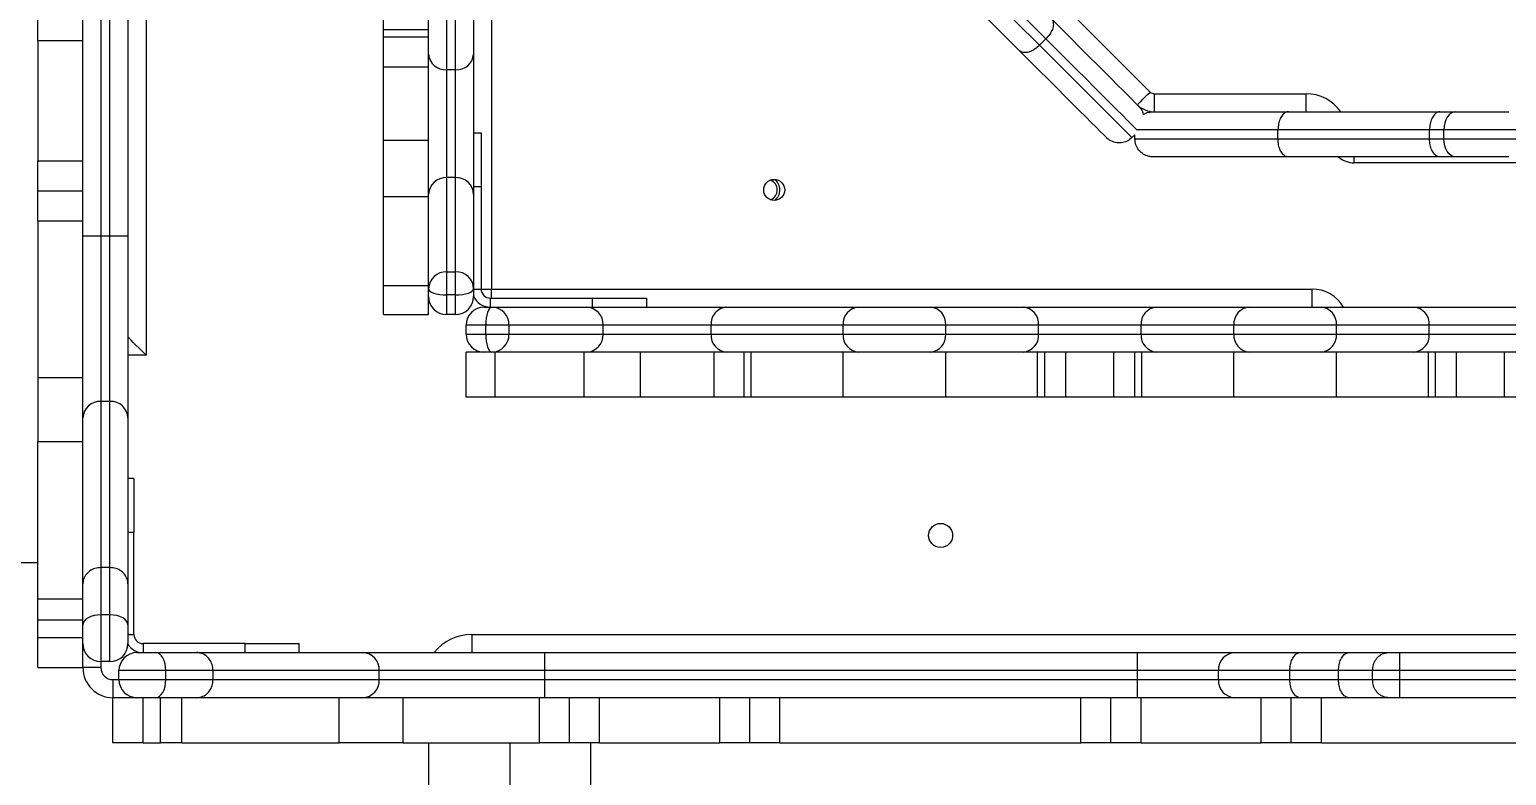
# Model space of a CAD drawing. Header units: millimetres. Extents: x -8760 to 8364, y -7998 to 7451.
# Drawn here: x 3421.6 to 3913, y -2899.4 to -2651.2 of the extents above; entities that cross this region are included whole.
import ezdxf

# ---------------------------------------------------------------- set-up
doc = ezdxf.new("R2010")
doc.units = ezdxf.units.MM
for name, color, linetype in [('DIKOM_ОБЪЕКТ', 7, 'Continuous'), ('DIKOM_РАЗМЕР_ЗОНА', 7, 'Continuous'), ('DIKOM_РАЗМЕР_ОБЪЕКТА', 7, 'Continuous')]:
    doc.layers.add(name, color=color, linetype=linetype)
doc.styles.add('style1', font='arial.ttf', dxfattribs={"width": 0.8})
doc.dimstyles.new('1-50', dxfattribs={"dimtxt": 300, "dimasz": 200, "dimexe": 100, "dimexo": 0, "dimgap": 100, "dimtad": 1, "dimtxsty": 'style1', "dimcen": 200, "dimclrd": 7, "dimclre": 7, "dimclrt": 7, "dimadec": 1, "dimazin": 2, "dimtfac": 1, "dimtmove": 0, "dimatfit": 2, "dimfxl": 0, "dimlwd": 25, "dimlwe": 18, "dimarcsym": 0})

# ---------------------------------------------------------------- blocks, each defined once
blk = doc.blocks.new('*D21')
at = {"layer": 'Defpoints', "color": 0, "transparency": 16777216}
for p in [(-7755.65, -10.55), (8364.4, -2410.44), (8364.4, -7897.56)]:
    blk.add_point(p, dxfattribs=at)
at = {"layer": 'DIKOM_РАЗМЕР_ЗОНА', "color": 7, "lineweight": 18, "transparency": 16777216}
for p, q in [((-7755.65, -10.55), (-7755.65, -7997.56)), ((8364.4, -2410.44), (8364.4, -7997.56))]:
    blk.add_line(p, q, dxfattribs=at)
at = {"layer": 'DIKOM_РАЗМЕР_ЗОНА', "color": 7, "lineweight": 25, "transparency": 16777216}
blk.add_line((-7555.65, -7897.56), (8164.4, -7897.56), dxfattribs=at)
at = {"layer": 'DIKOM_РАЗМЕР_ЗОНА', "color": 7, "transparency": 16777216}
for points in [[(-7555.65, -7864.23), (-7555.65, -7930.9), (-7755.65, -7897.56)], [(8164.4, -7864.23), (8164.4, -7930.9), (8364.4, -7897.56)]]:
    blk.add_solid(points, dxfattribs=at)
at = {"layer": 'DIKOM_РАЗМЕР_ЗОНА', "color": 7, "transparency": 16777216, "insert": (1040.74, -7644.39), "char_height": 300, "attachment_point": 5, "style": 'style1'}
blk.add_mtext('16100', dxfattribs=at)
blk = doc.blocks.new('*D19')
at = {"layer": 'Defpoints', "color": 0, "transparency": 16777216}
for p in [(-5756.7, -306.55), (6365.48, -2710.55), (6365.48, -7111.41)]:
    blk.add_point(p, dxfattribs=at)
at = {"layer": 'DIKOM_РАЗМЕР_ОБЪЕКТА', "color": 7, "lineweight": 18, "transparency": 16777216}
for p, q in [((-5756.7, -306.55), (-5756.7, -7211.41)), ((6365.48, -2710.55), (6365.48, -7211.41))]:
    blk.add_line(p, q, dxfattribs=at)
at = {"layer": 'DIKOM_РАЗМЕР_ОБЪЕКТА', "color": 7, "lineweight": 25, "transparency": 16777216}
blk.add_line((-5556.7, -7111.41), (6165.48, -7111.41), dxfattribs=at)
at = {"layer": 'DIKOM_РАЗМЕР_ОБЪЕКТА', "color": 7, "transparency": 16777216}
for points in [[(-5556.7, -7078.08), (-5556.7, -7144.75), (-5756.7, -7111.41)], [(6165.48, -7078.08), (6165.48, -7144.75), (6365.48, -7111.41)]]:
    blk.add_solid(points, dxfattribs=at)
at = {"layer": 'DIKOM_РАЗМЕР_ОБЪЕКТА', "color": 7, "transparency": 16777216, "insert": (1047.24, -6858.24), "char_height": 300, "attachment_point": 5, "style": 'style1'}
blk.add_mtext('12100', dxfattribs=at)

msp = doc.modelspace()

# ---------------------------------------------------------------- linework, layer by layer
at = {"layer": 'DIKOM_ОБЪЕКТ', "color": 7, "linetype": 'Continuous', "lineweight": 15}
for p, q in [((3460.392, -2072.919), (3460.392, -2759.554)), ((3575.391, -2464.554), (3575.391, -2737.554)), ((3439.392, -2719.896), (3439.392, -2522.67)), ((3445.392, -2522.67), (3445.392, -2719.896)), ((3448.392, -2719.896), (3448.392, -2522.67)), ((3454.392, -2522.67), (3454.392, -2719.896)), ((3554.391, -2659.431), (3554.391, -2615.497)), ((3569.391, -2615.497), (3569.391, -2659.431)), ((3759.819, -2654.304), (3723.775, -2618.26)), ((3539.392, -2651.203), (3539.392, -2620.616)), ((3560.392, -2620.616), (3560.392, -2664.549)), ((3563.392, -2664.549), (3563.392, -2620.616)), ((3751.008, -2658.221), (3715.048, -2622.262)), ((3721.653, -2620.381), (3757.697, -2656.425)), ((3758.728, -2636.243), (3794.453, -2671.968)), ((3424.391, -2654.845), (3424.391, -2644.845)), ((3539.392, -2651.203), (3554.391, -2651.203)), ((3539.392, -2653.554), (3539.392, -2651.203)), ((3424.391, -2654.845), (3439.392, -2654.845)), ((3424.391, -2654.845), (3424.391, -2694.845)), ((3539.392, -2653.554), (3554.391, -2653.554)), ((3539.392, -2663.554), (3539.392, -2653.554)), ((3757.697, -2656.425), (3759.819, -2654.304)), ((3554.391, -2706.082), (3554.391, -2659.431)), ((3569.391, -2659.431), (3569.391, -2706.082)), ((3539.392, -2663.554), (3554.391, -2663.554)), ((3539.392, -2687.978), (3539.392, -2663.554)), ((3563.392, -2664.549), (3560.392, -2664.549)), ((3560.392, -2664.549), (3560.392, -2700.435)), ((3563.392, -2700.435), (3563.392, -2664.549)), ((3795.868, -2672.554), (3846.392, -2672.554)), ((3795.868, -2678.554), (3795.868, -2672.554)), ((3846.392, -2678.554), (3846.392, -2672.554)), ((3790.385, -2676.38), (3790.383, -2676.383)), ((3795.392, -2678.554), (3840.462, -2678.554)), ((3840.462, -2678.554), (3890.905, -2678.554)), ((3890.905, -2678.554), (3896.095, -2678.554)), ((3896.095, -2678.554), (3913.832, -2678.554)), ((3569.391, -2685.554), (3571.891, -2685.554)), ((3571.891, -2685.554), (3571.891, -2703.554)), ((3788.426, -2687.154), (3789.392, -2686.189)), ((3789.392, -2687.554), (3789.392, -2686.189)), ((3789.392, -2687.554), (3837.011, -2687.554)), ((3837.011, -2684.554), (3790.18, -2684.554)), ((3887.414, -2684.554), (3837.011, -2684.554)), ((3837.011, -2687.554), (3837.011, -2684.554)), ((3837.011, -2687.554), (3887.414, -2687.554)), ((3887.414, -2687.554), (3887.414, -2684.554)), ((3892.192, -2684.554), (3887.414, -2684.554)), ((3887.414, -2687.554), (3892.192, -2687.554)), ((3917.531, -2684.554), (3892.192, -2684.554)), ((3892.192, -2687.554), (3892.192, -2684.554)), ((3892.192, -2687.554), (3917.531, -2687.554)), ((3539.392, -2687.978), (3554.391, -2687.978)), ((3539.392, -2706.802), (3539.392, -2687.978)), ((3424.391, -2694.845), (3439.392, -2694.845)), ((3424.391, -2704.845), (3424.391, -2694.845)), ((3840.462, -2693.554), (3795.392, -2693.554)), ((3890.905, -2693.554), (3840.462, -2693.554)), ((3862.392, -2695.554), (3862.392, -2693.554)), ((3946.392, -2695.554), (3862.392, -2695.554)), ((3896.095, -2693.554), (3890.905, -2693.554)), ((3913.832, -2693.554), (3896.095, -2693.554)), ((3560.392, -2700.435), (3560.392, -2731.795)), ((3563.392, -2700.435), (3560.392, -2700.435)), ((3563.392, -2731.795), (3563.392, -2700.435)), ((3424.391, -2704.845), (3439.392, -2704.845)), ((3424.391, -2714.845), (3424.391, -2704.845)), ((3539.392, -2706.802), (3554.391, -2706.802)), ((3539.392, -2736.348), (3539.392, -2706.802)), ((3554.391, -2737.442), (3554.391, -2706.082)), ((3571.891, -2703.554), (3569.391, -2703.554)), ((3569.391, -2706.082), (3569.391, -2737.442)), ((3571.891, -2703.554), (3571.891, -2737.554)), ((3424.391, -2714.845), (3439.392, -2714.845)), ((3424.391, -2714.845), (3424.391, -2767.029)), ((3445.392, -2719.896), (3439.392, -2719.896)), ((3439.392, -2780.444), (3439.392, -2719.896)), ((3445.392, -2719.896), (3445.392, -2774.939)), ((3448.392, -2719.896), (3445.392, -2719.896)), ((3448.392, -2774.939), (3448.392, -2719.896)), ((3454.392, -2719.896), (3448.392, -2719.896)), ((3454.392, -2719.896), (3454.392, -2780.444)), ((3560.392, -2731.795), (3560.392, -2739.524)), ((3560.392, -2731.795), (3563.392, -2731.795)), ((3563.392, -2739.524), (3563.392, -2731.795)), ((3539.392, -2736.348), (3554.391, -2736.348)), ((3539.392, -2746.054), (3539.392, -2736.348)), ((3554.391, -2740.054), (3554.391, -2737.442)), ((3554.391, -2746.054), (3554.391, -2740.054)), ((3563.392, -2739.524), (3560.392, -2739.524)), ((3560.392, -2739.524), (3560.392, -2746.054)), ((3563.392, -2746.054), (3563.392, -2739.524)), ((3569.391, -2737.442), (3569.391, -2740.054)), ((3569.391, -2737.554), (3571.891, -2737.554)), ((3571.891, -2737.554), (3575.391, -2737.554)), ((3574.892, -2740.554), (3574.892, -2743.554)), ((3574.892, -2740.554), (3608.892, -2740.554)), ((3575.391, -2737.554), (3848.392, -2737.554)), ((3575.391, -2740.554), (3575.391, -2737.554)), ((3608.892, -2740.554), (3626.892, -2740.554)), ((3608.892, -2743.554), (3608.892, -2740.554)), ((3626.892, -2740.554), (3626.892, -2743.554)), ((3848.392, -2743.554), (3848.392, -2737.554)), ((3539.392, -2746.054), (3554.391, -2746.054)), ((3563.392, -2746.054), (3560.392, -2746.054)), ((3572.892, -2743.554), (3575.503, -2743.554)), ((3575.503, -2743.554), (3606.864, -2743.554)), ((3606.864, -2743.554), (3653.515, -2743.554)), ((3653.515, -2743.554), (3697.448, -2743.554)), ((3697.448, -2743.554), (3721.335, -2743.554)), ((3721.335, -2743.554), (3752.211, -2743.554)), ((3752.211, -2743.554), (3796.572, -2743.554)), ((3796.572, -2743.554), (3827.448, -2743.554)), ((3827.448, -2743.554), (3851.335, -2743.554)), ((3851.335, -2743.554), (3882.211, -2743.554)), ((3882.211, -2743.554), (3926.572, -2743.554)), ((3573.422, -2749.554), (3566.892, -2749.554)), ((3566.892, -2752.554), (3566.892, -2749.554)), ((3581.151, -2749.554), (3573.422, -2749.554)), ((3573.422, -2752.554), (3573.422, -2749.554)), ((3581.151, -2749.554), (3581.151, -2752.554)), ((3612.511, -2749.554), (3581.151, -2749.554)), ((3612.511, -2752.554), (3612.511, -2749.554)), ((3648.397, -2749.554), (3612.511, -2749.554)), ((3692.33, -2749.554), (3648.397, -2749.554)), ((3648.397, -2752.554), (3648.397, -2749.554)), ((3726.453, -2749.554), (3692.33, -2749.554)), ((3692.33, -2752.554), (3692.33, -2749.554)), ((3726.453, -2752.554), (3726.453, -2749.554)), ((3757.33, -2749.554), (3726.453, -2749.554)), ((3757.33, -2752.554), (3757.33, -2749.554)), ((3791.453, -2749.554), (3757.33, -2749.554)), ((3822.33, -2749.554), (3791.453, -2749.554)), ((3791.453, -2752.554), (3791.453, -2749.554)), ((3856.453, -2749.554), (3822.33, -2749.554)), ((3822.33, -2752.554), (3822.33, -2749.554)), ((3856.453, -2752.554), (3856.453, -2749.554)), ((3887.33, -2749.554), (3856.453, -2749.554)), ((3887.33, -2752.554), (3887.33, -2749.554)), ((3921.453, -2749.554), (3887.33, -2749.554)), ((3566.892, -2752.554), (3573.422, -2752.554)), ((3573.422, -2752.554), (3581.151, -2752.554)), ((3581.151, -2752.554), (3612.511, -2752.554)), ((3612.511, -2752.554), (3648.397, -2752.554)), ((3648.397, -2752.554), (3692.33, -2752.554)), ((3692.33, -2752.554), (3726.453, -2752.554)), ((3726.453, -2752.554), (3757.33, -2752.554)), ((3757.33, -2752.554), (3791.453, -2752.554)), ((3791.453, -2752.554), (3822.33, -2752.554)), ((3822.33, -2752.554), (3856.453, -2752.554)), ((3856.453, -2752.554), (3887.33, -2752.554)), ((3887.33, -2752.554), (3921.453, -2752.554)), ((3460.392, -2759.554), (3454.392, -2759.554)), ((3566.892, -2773.554), (3566.892, -2758.554)), ((3572.892, -2758.554), (3566.892, -2758.554)), ((3575.503, -2758.554), (3572.892, -2758.554)), ((3606.864, -2758.554), (3575.503, -2758.554)), ((3576.598, -2773.554), (3576.598, -2758.554)), ((3606.144, -2773.554), (3606.144, -2758.554)), ((3653.515, -2758.554), (3606.864, -2758.554)), ((3624.967, -2773.554), (3624.967, -2758.554)), ((3649.392, -2773.554), (3649.392, -2758.554)), ((3697.448, -2758.554), (3653.515, -2758.554)), ((3659.392, -2773.554), (3659.392, -2758.554)), ((3661.742, -2773.554), (3661.742, -2758.554)), ((3692.33, -2773.554), (3692.33, -2758.554)), ((3721.335, -2758.554), (3697.448, -2758.554)), ((3752.211, -2758.554), (3721.335, -2758.554)), ((3726.453, -2773.554), (3726.453, -2758.554)), ((3796.572, -2758.554), (3752.211, -2758.554)), ((3757.041, -2773.554), (3757.041, -2758.554)), ((3759.391, -2773.554), (3759.391, -2758.554)), ((3766.391, -2773.554), (3766.391, -2758.554)), ((3782.392, -2773.554), (3782.392, -2758.554)), ((3789.392, -2773.554), (3789.392, -2758.554)), ((3791.742, -2773.554), (3791.742, -2758.554)), ((3827.448, -2758.554), (3796.572, -2758.554)), ((3822.33, -2773.554), (3822.33, -2758.554)), ((3851.335, -2758.554), (3827.448, -2758.554)), ((3882.211, -2758.554), (3851.335, -2758.554)), ((3856.453, -2773.554), (3856.453, -2758.554)), ((3926.572, -2758.554), (3882.211, -2758.554)), ((3887.041, -2773.554), (3887.041, -2758.554)), ((3889.392, -2773.554), (3889.392, -2758.554)), ((3896.391, -2773.554), (3896.391, -2758.554)), ((3912.392, -2773.554), (3912.392, -2758.554)), ((3424.391, -2767.029), (3439.392, -2767.029)), ((3424.391, -2767.029), (3424.391, -2788.242)), ((3445.392, -2774.939), (3445.392, -2830.246)), ((3448.392, -2774.939), (3445.392, -2774.939)), ((3448.392, -2830.246), (3448.392, -2774.939)), ((3576.598, -2773.554), (3566.892, -2773.554)), ((3606.144, -2773.554), (3576.598, -2773.554)), ((3624.967, -2773.554), (3606.144, -2773.554)), ((3649.392, -2773.554), (3624.967, -2773.554)), ((3659.392, -2773.554), (3649.392, -2773.554)), ((3661.742, -2773.554), (3659.392, -2773.554)), ((3692.33, -2773.554), (3661.742, -2773.554)), ((3726.453, -2773.554), (3692.33, -2773.554)), ((3757.041, -2773.554), (3726.453, -2773.554)), ((3759.391, -2773.554), (3757.041, -2773.554)), ((3766.391, -2773.554), (3759.391, -2773.554)), ((3782.392, -2773.554), (3766.391, -2773.554)), ((3789.392, -2773.554), (3782.392, -2773.554)), ((3791.742, -2773.554), (3789.392, -2773.554)), ((3822.33, -2773.554), (3791.742, -2773.554)), ((3856.453, -2773.554), (3822.33, -2773.554)), ((3887.041, -2773.554), (3856.453, -2773.554)), ((3889.392, -2773.554), (3887.041, -2773.554)), ((3896.391, -2773.554), (3889.392, -2773.554)), ((3912.392, -2773.554), (3896.391, -2773.554)), ((3919.392, -2773.554), (3912.392, -2773.554)), ((3439.392, -2835.685), (3439.392, -2780.444)), ((3454.392, -2780.444), (3454.392, -2835.685)), ((3424.391, -2788.242), (3439.392, -2788.242)), ((3424.391, -2840.625), (3424.391, -2788.242)), ((3456.391, -2800.554), (3454.392, -2800.554)), ((3456.391, -2800.554), (3456.391, -2818.554)), ((3456.391, -2818.554), (3454.392, -2818.554)), ((3456.391, -2852.554), (3456.391, -2818.554)), ((3418.892, -2828.554), (3424.391, -2828.554)), ((3445.392, -2830.246), (3445.392, -2845.973)), ((3448.392, -2830.246), (3445.392, -2830.246)), ((3448.392, -2845.973), (3448.392, -2830.246)), ((3439.392, -2849.322), (3439.392, -2835.685)), ((3454.392, -2835.685), (3454.392, -2849.322)), ((3424.391, -2840.625), (3439.392, -2840.625)), ((3424.391, -2847.696), (3424.391, -2840.625)), ((3424.391, -2847.696), (3439.392, -2847.696)), ((3424.391, -2853.554), (3424.391, -2847.696)), ((3439.392, -2855.554), (3439.392, -2849.322)), ((3445.392, -2845.973), (3445.392, -2861.554)), ((3448.392, -2845.973), (3445.392, -2845.973)), ((3448.392, -2861.554), (3448.392, -2845.973)), ((3454.392, -2849.322), (3454.392, -2855.554)), ((3424.391, -2853.554), (3439.392, -2853.554)), ((3424.391, -2863.554), (3424.391, -2853.554)), ((3454.392, -2852.554), (3456.391, -2852.554)), ((3568.757, -2852.554), (4240.027, -2852.554)), ((3568.757, -2852.554), (3568.757, -2858.554)), ((3439.392, -2863.554), (3439.392, -2855.554)), ((3457.391, -2858.554), (3463.624, -2858.554)), ((3459.392, -2855.554), (3459.392, -2858.554)), ((3493.392, -2855.554), (3459.392, -2855.554)), ((3463.624, -2858.554), (3477.261, -2858.554)), ((3477.261, -2858.554), (3532.502, -2858.554)), ((3493.392, -2858.554), (3493.392, -2855.554)), ((3493.392, -2855.554), (3511.392, -2855.554)), ((3511.392, -2858.554), (3511.392, -2855.554)), ((3532.502, -2858.554), (3593.05, -2858.554)), ((3593.05, -2864.554), (3593.05, -2858.554)), ((3593.05, -2858.554), (3790.276, -2858.554)), ((3790.276, -2864.554), (3790.276, -2858.554)), ((3790.276, -2858.554), (3822.565, -2858.554)), ((3822.565, -2858.554), (3844.397, -2858.554)), ((3844.397, -2858.554), (3860.67, -2858.554)), ((3860.67, -2858.554), (3873.795, -2858.554)), ((3873.795, -2858.554), (3877.522, -2858.554)), ((3877.522, -2858.554), (3931.261, -2858.554)), ((3424.391, -2863.554), (3439.392, -2863.554)), ((3445.392, -2863.554), (3439.392, -2863.554)), ((3448.392, -2861.554), (3445.392, -2861.554)), ((3445.392, -2861.554), (3445.392, -2863.554)), ((3466.973, -2864.554), (3451.392, -2864.554)), ((3451.392, -2867.554), (3451.392, -2864.554)), ((3466.973, -2867.554), (3466.973, -2864.554)), ((3482.699, -2864.554), (3466.973, -2864.554)), ((3482.699, -2867.554), (3482.699, -2864.554)), ((3538.006, -2864.554), (3482.699, -2864.554)), ((3538.006, -2867.554), (3538.006, -2864.554)), ((3593.05, -2864.554), (3538.006, -2864.554)), ((3593.05, -2867.554), (3593.05, -2864.554)), ((3790.276, -2864.554), (3593.05, -2864.554)), ((3817.183, -2864.554), (3790.276, -2864.554)), ((3790.276, -2867.554), (3790.276, -2864.554)), ((3840.964, -2864.554), (3817.183, -2864.554)), ((3817.183, -2867.554), (3817.183, -2864.554)), ((3857.133, -2864.554), (3840.964, -2864.554)), ((3840.964, -2867.554), (3840.964, -2864.554)), ((3868.476, -2864.554), (3857.133, -2864.554)), ((3857.133, -2867.554), (3857.133, -2864.554)), ((3868.476, -2867.554), (3868.476, -2864.554)), ((3877.558, -2864.554), (3868.476, -2864.554)), ((3877.558, -2867.554), (3877.558, -2864.554)), ((3931.225, -2864.554), (3877.558, -2864.554)), ((3449.391, -2867.554), (3449.391, -2873.554)), ((3449.391, -2867.554), (3451.392, -2867.554)), ((3451.392, -2867.554), (3466.973, -2867.554)), ((3466.973, -2867.554), (3482.699, -2867.554)), ((3482.699, -2867.554), (3538.006, -2867.554)), ((3538.006, -2867.554), (3593.05, -2867.554)), ((3593.05, -2873.554), (3593.05, -2867.554)), ((3593.05, -2867.554), (3790.276, -2867.554)), ((3790.276, -2867.554), (3817.183, -2867.554)), ((3790.276, -2873.554), (3790.276, -2867.554)), ((3817.183, -2867.554), (3840.964, -2867.554)), ((3840.964, -2867.554), (3857.133, -2867.554)), ((3857.133, -2867.554), (3868.476, -2867.554)), ((3868.476, -2867.554), (3877.558, -2867.554)), ((3877.558, -2867.554), (3931.225, -2867.554)), ((3449.391, -2888.554), (3449.391, -2873.554)), ((3457.391, -2873.554), (3449.391, -2873.554)), ((3463.624, -2873.554), (3457.391, -2873.554)), ((3459.392, -2888.554), (3459.392, -2873.554)), ((3477.261, -2873.554), (3463.624, -2873.554)), ((3465.25, -2888.554), (3465.25, -2873.554)), ((3472.321, -2888.554), (3472.321, -2873.554)), ((3532.502, -2873.554), (3477.261, -2873.554)), ((3524.704, -2888.554), (3524.704, -2873.554)), ((3593.05, -2873.554), (3532.502, -2873.554)), ((3545.917, -2888.554), (3545.917, -2873.554)), ((3591.263, -2888.554), (3591.263, -2873.554)), ((3790.276, -2873.554), (3593.05, -2873.554)), ((3601.263, -2888.554), (3601.263, -2873.554)), ((3611.263, -2888.554), (3611.263, -2873.554)), ((3651.263, -2888.554), (3651.263, -2873.554)), ((3661.264, -2888.554), (3661.264, -2873.554)), ((3671.263, -2888.554), (3671.263, -2873.554)), ((3771.439, -2888.554), (3771.439, -2873.554)), ((3781.439, -2888.554), (3781.439, -2873.554)), ((3822.565, -2873.554), (3790.276, -2873.554)), ((3791.439, -2888.554), (3791.439, -2873.554)), ((3844.397, -2873.554), (3822.565, -2873.554)), ((3831.439, -2888.554), (3831.439, -2873.554)), ((3841.439, -2888.554), (3841.439, -2873.554)), ((3860.67, -2873.554), (3844.397, -2873.554)), ((3851.439, -2888.554), (3851.439, -2873.554)), ((3873.795, -2873.554), (3860.67, -2873.554)), ((3877.522, -2873.554), (3873.795, -2873.554)), ((3931.261, -2873.554), (3877.522, -2873.554)), ((3459.392, -2888.554), (3449.391, -2888.554)), ((3459.392, -2888.554), (3465.25, -2888.554)), ((3472.321, -2888.554), (3465.25, -2888.554)), ((3472.321, -2888.554), (3524.704, -2888.554)), ((3545.917, -2888.554), (3524.704, -2888.554)), ((3545.917, -2888.554), (3591.263, -2888.554)), ((3554.391, -2888.554), (3554.391, -2948.836)), ((3581.391, -2888.554), (3581.391, -2948.836)), ((3601.263, -2888.554), (3591.263, -2888.554)), ((3611.263, -2888.554), (3601.263, -2888.554)), ((3608.391, -3001.099), (3608.391, -2888.554)), ((3611.263, -2888.554), (3651.263, -2888.554)), ((3661.264, -2888.554), (3651.263, -2888.554)), ((3671.263, -2888.554), (3661.264, -2888.554)), ((3671.263, -2888.554), (3771.439, -2888.554)), ((3781.439, -2888.554), (3771.439, -2888.554)), ((3791.439, -2888.554), (3781.439, -2888.554)), ((3791.439, -2888.554), (3831.439, -2888.554)), ((3841.439, -2888.554), (3831.439, -2888.554)), ((3851.439, -2888.554), (3841.439, -2888.554)), ((3851.439, -2888.554), (3950.507, -2888.554))]:
    msp.add_line(p, q, dxfattribs=at)
at = {"layer": 'DIKOM_ОБЪЕКТ', "color": 7, "linetype": 'Continuous', "lineweight": 15, "flags": 128}
for points in [[(3761.614, -2647.614), (3764.981, -2650.981), (3768.195, -2654.195), (3771.244, -2657.244), (3774.117, -2660.117), (3776.804, -2662.804), (3779.294, -2665.294), (3781.578, -2667.578), (3783.648, -2669.649), (3785.497, -2671.497), (3787.116, -2673.116), (3788.501, -2674.501), (3789.646, -2675.647), (3790.547, -2676.548)], [(3779.941, -2687.154), (3779.039, -2686.253), (3777.895, -2685.108), (3776.51, -2683.723), (3774.89, -2682.103), (3773.042, -2680.255), (3770.971, -2678.185), (3768.687, -2675.901), (3766.197, -2673.41), (3763.51, -2670.724), (3760.637, -2667.851), (3757.588, -2664.801), (3754.374, -2661.588), (3751.008, -2658.221)], [(3757.697, -2656.425), (3761.289, -2660.017), (3764.716, -2663.444), (3767.966, -2666.694), (3771.027, -2669.755), (3773.887, -2672.615), (3776.535, -2675.263), (3778.962, -2677.69), (3781.158, -2679.886), (3783.115, -2681.844), (3784.827, -2683.555), (3786.286, -2685.014), (3787.487, -2686.216), (3788.426, -2687.154)], [(3790.145, -2684.63), (3789.609, -2684.094), (3788.407, -2682.893), (3786.948, -2681.434), (3785.237, -2679.723), (3783.28, -2677.765), (3781.083, -2675.569), (3778.656, -2673.142), (3776.008, -2670.494), (3773.148, -2667.634), (3770.088, -2664.573), (3766.838, -2661.323), (3763.41, -2657.896), (3759.819, -2654.304)], [(3790.211, -2676.211), (3790.292, -2676.129), (3790.534, -2675.888), (3790.926, -2675.496), (3791.453, -2674.968), (3792.096, -2674.325), (3792.83, -2673.592), (3793.626, -2672.796), (3794.453, -2671.968)], [(3896.095, -2678.554), (3895.333, -2678.669), (3894.601, -2679.011), (3893.927, -2679.565), (3893.335, -2680.312), (3892.85, -2681.221), (3892.489, -2682.258), (3892.267, -2683.384), (3892.192, -2684.554)], [(3896.095, -2693.554), (3895.333, -2693.439), (3894.601, -2693.097), (3893.927, -2692.543), (3893.335, -2691.797), (3892.85, -2690.888), (3892.489, -2689.85), (3892.267, -2688.725), (3892.192, -2687.554)], [(3554.391, -2737.442), (3554.507, -2737.848), (3554.848, -2738.239), (3555.403, -2738.599), (3556.149, -2738.914), (3557.058, -2739.173), (3558.096, -2739.366), (3559.221, -2739.484), (3560.392, -2739.524)], [(3563.392, -2739.524), (3564.562, -2739.484), (3565.688, -2739.366), (3566.725, -2739.173), (3567.634, -2738.914), (3568.38, -2738.599), (3568.935, -2738.239), (3569.276, -2737.848), (3569.391, -2737.442)], [(3575.503, -2743.554), (3575.098, -2743.669), (3574.707, -2744.011), (3574.347, -2744.565), (3574.031, -2745.312), (3573.773, -2746.221), (3573.58, -2747.258), (3573.462, -2748.384), (3573.422, -2749.554)], [(3460.392, -2759.554), (3459.221, -2758.384), (3458.096, -2757.258), (3457.058, -2756.221), (3456.149, -2755.312), (3455.403, -2754.565), (3454.848, -2754.011), (3454.507, -2753.669), (3454.392, -2753.554)], [(3573.422, -2752.554), (3573.462, -2753.725), (3573.58, -2754.85), (3573.773, -2755.888), (3574.031, -2756.797), (3574.347, -2757.543), (3574.707, -2758.097), (3575.098, -2758.439), (3575.503, -2758.554)], [(3445.392, -2845.973), (3444.221, -2846.037), (3443.095, -2846.228), (3442.058, -2846.537), (3441.149, -2846.954), (3440.403, -2847.461), (3439.849, -2848.04), (3439.507, -2848.668), (3439.392, -2849.322)], [(3454.392, -2849.322), (3454.276, -2848.668), (3453.935, -2848.04), (3453.38, -2847.461), (3452.634, -2846.954), (3451.725, -2846.537), (3450.688, -2846.228), (3449.562, -2846.037), (3448.392, -2845.973)], [(3466.973, -2864.554), (3466.909, -2863.384), (3466.718, -2862.258), (3466.408, -2861.221), (3465.992, -2860.312), (3465.484, -2859.565), (3464.905, -2859.011), (3464.277, -2858.669), (3463.624, -2858.554)], [(3463.624, -2873.554), (3464.277, -2873.439), (3464.905, -2873.097), (3465.484, -2872.543), (3465.992, -2871.797), (3466.408, -2870.888), (3466.718, -2869.85), (3466.909, -2868.725), (3466.973, -2867.554)]]:
    msp.add_lwpolyline(points, dxfattribs=at)
at = {"layer": 'DIKOM_ОБЪЕКТ', "color": 7, "linetype": 'Continuous', "lineweight": 15}
for centre, radius in [((3669.392, -2704.554), 3.5), ((3724.77, -2819.554), 4)]:
    msp.add_circle(centre, radius, dxfattribs=at)
for centre, radius, start, end in [((3559.983, -2658.951), 5.612, 184.89645, 274.17002), ((3563.8, -2658.953), 5.611, 265.82485, 355.11318), ((3795.868, -2670.554), 2, 225, 270), ((3846.392, -2686.554), 14, 34.8499, 90), ((3795.868, -2670.554), 8, 225, 270), ((3794.625, -2672.14), 6, 225, 239.94423), ((3862.392, -2687.554), 8, 228.59038, 270), ((3560.221, -2706.264), 5.832, 88.32014, 178.20945), ((3563.563, -2706.263), 5.831, 1.78126, 91.6846), ((3666.892, -2704.554), 3.5, 290.92483, 69.07517), ((3666.892, -2704.554), 4.4, 307.39256, 52.60744), ((3560.221, -2737.624), 5.832, 88.32007, 178.20945), ((3563.563, -2737.623), 5.831, 1.78126, 91.68467), ((3560.392, -2740.054), 6, 180, 270), ((3563.392, -2740.054), 6, 270, 0), ((3574.892, -2737.554), 6, 203.55646, 270), ((3574.892, -2737.554), 3, 180, 270), ((3848.392, -2749.554), 12, 30, 90), ((3572.892, -2749.554), 6, 90, 180), ((3575.322, -2749.383), 5.831, 358.31332, 88.21654), ((3606.682, -2749.383), 5.832, 358.32074, 88.21396), ((3653.994, -2749.146), 5.612, 94.89531, 184.17222), ((3697.927, -2749.146), 5.612, 94.89323, 184.1743), ((3720.856, -2749.146), 5.612, 355.82746, 85.11028), ((3751.733, -2749.146), 5.612, 355.82746, 85.11028), ((3797.051, -2749.146), 5.612, 94.89323, 184.1743), ((3827.927, -2749.146), 5.612, 94.89323, 184.1743), ((3850.856, -2749.146), 5.612, 355.8257, 85.10677), ((3881.733, -2749.146), 5.612, 355.8257, 85.10677), ((3572.892, -2752.554), 6, 180, 270), ((3575.322, -2752.726), 5.831, 271.78349, 1.68667), ((3606.682, -2752.725), 5.832, 271.78608, 1.67926), ((3653.994, -2752.962), 5.612, 175.82778, 265.10466), ((3697.927, -2752.963), 5.612, 175.8257, 265.10674), ((3720.856, -2752.962), 5.612, 274.88976, 4.17253), ((3751.733, -2752.962), 5.612, 274.88976, 4.17253), ((3797.051, -2752.963), 5.612, 175.8257, 265.10674), ((3827.927, -2752.963), 5.612, 175.8257, 265.10674), ((3850.856, -2752.963), 5.612, 274.89326, 4.1743), ((3881.733, -2752.963), 5.612, 274.89326, 4.1743), ((3445.154, -2780.702), 5.768, 87.63748, 177.42841), ((3448.629, -2780.703), 5.768, 2.57355, 92.36056), ((3459.392, -2852.554), 3, 180, 270), ((3568.757, -2868.554), 16, 90, 141.31781), ((3445.392, -2855.554), 6, 180, 270), ((3448.392, -2855.554), 6, 270, 0), ((3457.392, -2864.554), 6, 90, 180), ((3459.392, -2852.554), 6, 213.42315, 270), ((3532.243, -2864.317), 5.768, 357.64096, 87.42278), ((3822.892, -2864.261), 5.716, 93.27981, 182.94039), ((3449.392, -2863.554), 10, 180, 270), ((3449.392, -2863.554), 4, 180, 270), ((3457.392, -2867.554), 6, 180, 270), ((3532.243, -2867.792), 5.768, 272.57718, 2.35904), ((3822.892, -2867.847), 5.716, 177.0596, 266.72023)]:
    msp.add_arc(centre, radius, start, end, dxfattribs=at)
for points, knots in [([(3761.614, -2647.614), (3761.624, -2647.624), (3761.804, -2647.805), (3762.164, -2648.353), (3762.361, -2649.514), (3762.016, -2651.101), (3761.168, -2652.792), (3760.269, -2653.8), (3759.819, -2654.304)], [0, 0, 0, 0, 0.0076517, 0.1414351, 0.3561412, 0.5707696, 0.785396, 1, 1, 1, 1]), ([(3757.697, -2656.425), (3757.193, -2656.875), (3756.185, -2657.775), (3754.494, -2658.623), (3752.907, -2658.967), (3751.746, -2658.771), (3751.199, -2658.41), (3751.017, -2658.231), (3751.008, -2658.221)], [0, 0, 0, 0, 0.2146225, 0.4292086, 0.6438782, 0.8585638, 0.9923532, 1, 1, 1, 1]), ([(3790.547, -2676.548), (3790.556, -2676.556), (3790.872, -2676.877), (3791.542, -2677.763), (3792.12, -2678.807), (3792.158, -2679.491), (3792.159, -2679.504)], [0, 0, 0, 0, 0.0103987, 0.3969321, 0.9881181, 1, 1, 1, 1]), ([(3792.159, -2679.504), (3792.165, -2679.499), (3792.667, -2679.041), (3793.82, -2678.717), (3794.924, -2678.555), (3795.381, -2678.554), (3795.392, -2678.554)], [0, 0, 0, 0, 0.0069744, 0.5971945, 0.9908933, 1, 1, 1, 1]), ([(3840.462, -2678.554), (3840.445, -2678.554), (3840.19, -2678.557), (3839.55, -2678.69), (3838.596, -2679.369), (3837.72, -2680.734), (3837.126, -2682.53), (3837.05, -2683.88), (3837.011, -2684.554)], [0, 0, 0, 0, 0.009882, 0.1413337, 0.3560331, 0.5706995, 0.7853476, 1, 1, 1, 1]), ([(3890.905, -2678.554), (3890.877, -2678.555), (3890.619, -2678.558), (3889.972, -2678.698), (3889.017, -2679.369), (3888.132, -2680.734), (3887.53, -2682.53), (3887.453, -2683.879), (3887.414, -2684.554)], [0, 0, 0, 0, 0.0158781, 0.1413229, 0.356, 0.570667, 0.7853273, 1, 1, 1, 1]), ([(3788.426, -2687.154), (3787.904, -2687.583), (3786.859, -2688.441), (3784.866, -2688.981), (3782.831, -2688.876), (3781.154, -2688.181), (3780.268, -2687.48), (3779.949, -2687.163), (3779.941, -2687.154)], [0, 0, 0, 0, 0.2135397, 0.4270685, 0.6410008, 0.8557723, 0.9961965, 1, 1, 1, 1]), ([(3795.392, -2693.554), (3795.381, -2693.554), (3794.924, -2693.553), (3793.797, -2693.421), (3792.118, -2692.719), (3790.611, -2691.354), (3789.589, -2689.567), (3789.457, -2688.225), (3789.392, -2687.554)], [0, 0, 0, 0, 0.0033147, 0.1466151, 0.3614466, 0.5747775, 0.7873717, 1, 1, 1, 1]), ([(3840.462, -2693.554), (3840.445, -2693.554), (3840.19, -2693.552), (3839.55, -2693.418), (3838.596, -2692.739), (3837.72, -2691.374), (3837.126, -2689.578), (3837.05, -2688.229), (3837.011, -2687.554)], [0, 0, 0, 0, 0.009882, 0.1413339, 0.356033, 0.5706994, 0.7853476, 1, 1, 1, 1]), ([(3890.905, -2693.554), (3890.877, -2693.554), (3890.619, -2693.55), (3889.972, -2693.411), (3889.017, -2692.74), (3888.132, -2691.374), (3887.53, -2689.578), (3887.453, -2688.229), (3887.414, -2687.554)], [0, 0, 0, 0, 0.0158781, 0.141323, 0.3559999, 0.5706676, 0.7853272, 1, 1, 1, 1]), ([(3445.392, -2830.246), (3444.717, -2830.306), (3443.368, -2830.426), (3441.573, -2831.364), (3440.207, -2832.743), (3439.526, -2834.254), (3439.391, -2835.264), (3439.392, -2835.665), (3439.392, -2835.685)], [0, 0, 0, 0, 0.2145876, 0.4291941, 0.6438026, 0.8584749, 0.9930893, 1, 1, 1, 1]), ([(3454.392, -2835.685), (3454.391, -2835.665), (3454.389, -2835.264), (3454.26, -2834.254), (3453.576, -2832.743), (3452.21, -2831.364), (3450.415, -2830.426), (3449.066, -2830.306), (3448.392, -2830.246)], [0, 0, 0, 0, 0.006911, 0.1415217, 0.3561975, 0.5708433, 0.7854089, 1, 1, 1, 1]), ([(3482.699, -2864.554), (3482.64, -2863.88), (3482.52, -2862.531), (3481.582, -2860.735), (3480.203, -2859.37), (3478.692, -2858.687), (3477.682, -2858.556), (3477.281, -2858.554), (3477.261, -2858.554)], [0, 0, 0, 0, 0.2145804, 0.4291727, 0.6437837, 0.8584757, 0.993102, 1, 1, 1, 1]), ([(3840.964, -2864.554), (3841.002, -2863.88), (3841.078, -2862.531), (3841.669, -2860.735), (3842.54, -2859.37), (3843.494, -2858.687), (3844.13, -2858.556), (3844.384, -2858.554), (3844.397, -2858.554)], [0, 0, 0, 0, 0.2145999, 0.4291863, 0.6438144, 0.8585006, 0.9926497, 1, 1, 1, 1]), ([(3857.133, -2864.554), (3857.173, -2863.879), (3857.251, -2862.53), (3857.86, -2860.734), (3858.758, -2859.369), (3859.716, -2858.704), (3860.371, -2858.559), (3860.632, -2858.555), (3860.67, -2858.554)], [0, 0, 0, 0, 0.2146747, 0.4293368, 0.6440145, 0.8586971, 0.9790309, 1, 1, 1, 1]), ([(3868.476, -2864.554), (3868.534, -2863.881), (3868.65, -2862.534), (3869.555, -2860.741), (3870.892, -2859.376), (3872.379, -2858.684), (3873.382, -2858.555), (3873.785, -2858.554), (3873.795, -2858.554)], [0, 0, 0, 0, 0.2138918, 0.4277696, 0.6418584, 0.8563669, 0.9963706, 1, 1, 1, 1]), ([(3877.558, -2864.554), (3877.558, -2863.879), (3877.557, -2862.53), (3877.552, -2860.734), (3877.543, -2859.369), (3877.534, -2858.694), (3877.526, -2858.557), (3877.522, -2858.554), (3877.522, -2858.554)], [0, 0, 0, 0, 0.214675, 0.4293377, 0.6440246, 0.8586939, 0.9867627, 1, 1, 1, 1]), ([(3477.261, -2873.554), (3477.281, -2873.554), (3477.682, -2873.552), (3478.692, -2873.422), (3480.203, -2872.739), (3481.582, -2871.373), (3482.52, -2869.578), (3482.64, -2868.229), (3482.699, -2867.554)], [0, 0, 0, 0, 0.006898, 0.1415244, 0.3562164, 0.5708271, 0.7854195, 1, 1, 1, 1]), ([(3844.397, -2873.554), (3844.384, -2873.554), (3844.13, -2873.552), (3843.494, -2873.421), (3842.54, -2872.739), (3841.669, -2871.373), (3841.078, -2869.578), (3841.002, -2868.229), (3840.964, -2867.554)], [0, 0, 0, 0, 0.0073503, 0.1414994, 0.3561857, 0.5708136, 0.7854004, 1, 1, 1, 1]), ([(3860.67, -2873.554), (3860.632, -2873.553), (3860.371, -2873.549), (3859.716, -2873.404), (3858.758, -2872.74), (3857.86, -2871.374), (3857.251, -2869.578), (3857.173, -2868.229), (3857.133, -2867.554)], [0, 0, 0, 0, 0.0209691, 0.1413029, 0.3559857, 0.5706634, 0.7853253, 1, 1, 1, 1]), ([(3873.795, -2873.554), (3873.785, -2873.554), (3873.382, -2873.553), (3872.379, -2873.424), (3870.892, -2872.732), (3869.555, -2871.367), (3868.65, -2869.574), (3868.534, -2868.228), (3868.476, -2867.554)], [0, 0, 0, 0, 0.0036294, 0.1436331, 0.3581418, 0.5722306, 0.7861085, 1, 1, 1, 1]), ([(3877.522, -2873.554), (3877.522, -2873.554), (3877.526, -2873.551), (3877.534, -2873.414), (3877.543, -2872.739), (3877.552, -2871.374), (3877.557, -2869.578), (3877.558, -2868.229), (3877.558, -2867.554)], [0, 0, 0, 0, 0.0132373, 0.1413062, 0.3559754, 0.5706626, 0.785325, 1, 1, 1, 1])]:
    msp.add_open_spline(points, degree=3, knots=knots, dxfattribs=at)

# ---------------------------------------------------------------- dimensions: what is measured, and where the dimension line sits
at = {"layer": 'DIKOM_РАЗМЕР_ЗОНА'}
dim = msp.add_linear_dim(base=(8364.404, -7897.564), p1=(-7755.645, -10.554), p2=(8364.404, -2410.44), text='16100', dimstyle='1-50', dxfattribs=at)
dim.commit()
dim.dimension.update_dxf_attribs({"geometry": '*D21', "text_midpoint": (1040.741, -7897.564), "dimtype": 160})
at = {"layer": 'DIKOM_РАЗМЕР_ОБЪЕКТА'}
dim = msp.add_linear_dim(base=(6365.479, -7111.412), p1=(-5756.695, -306.554), p2=(6365.479, -2710.554), text='12100', dimstyle='1-50', dxfattribs=at)
dim.commit()
dim.dimension.update_dxf_attribs({"geometry": '*D19', "text_midpoint": (1047.24, -7111.412), "dimtype": 160})

doc.saveas('drawing.dxf')
